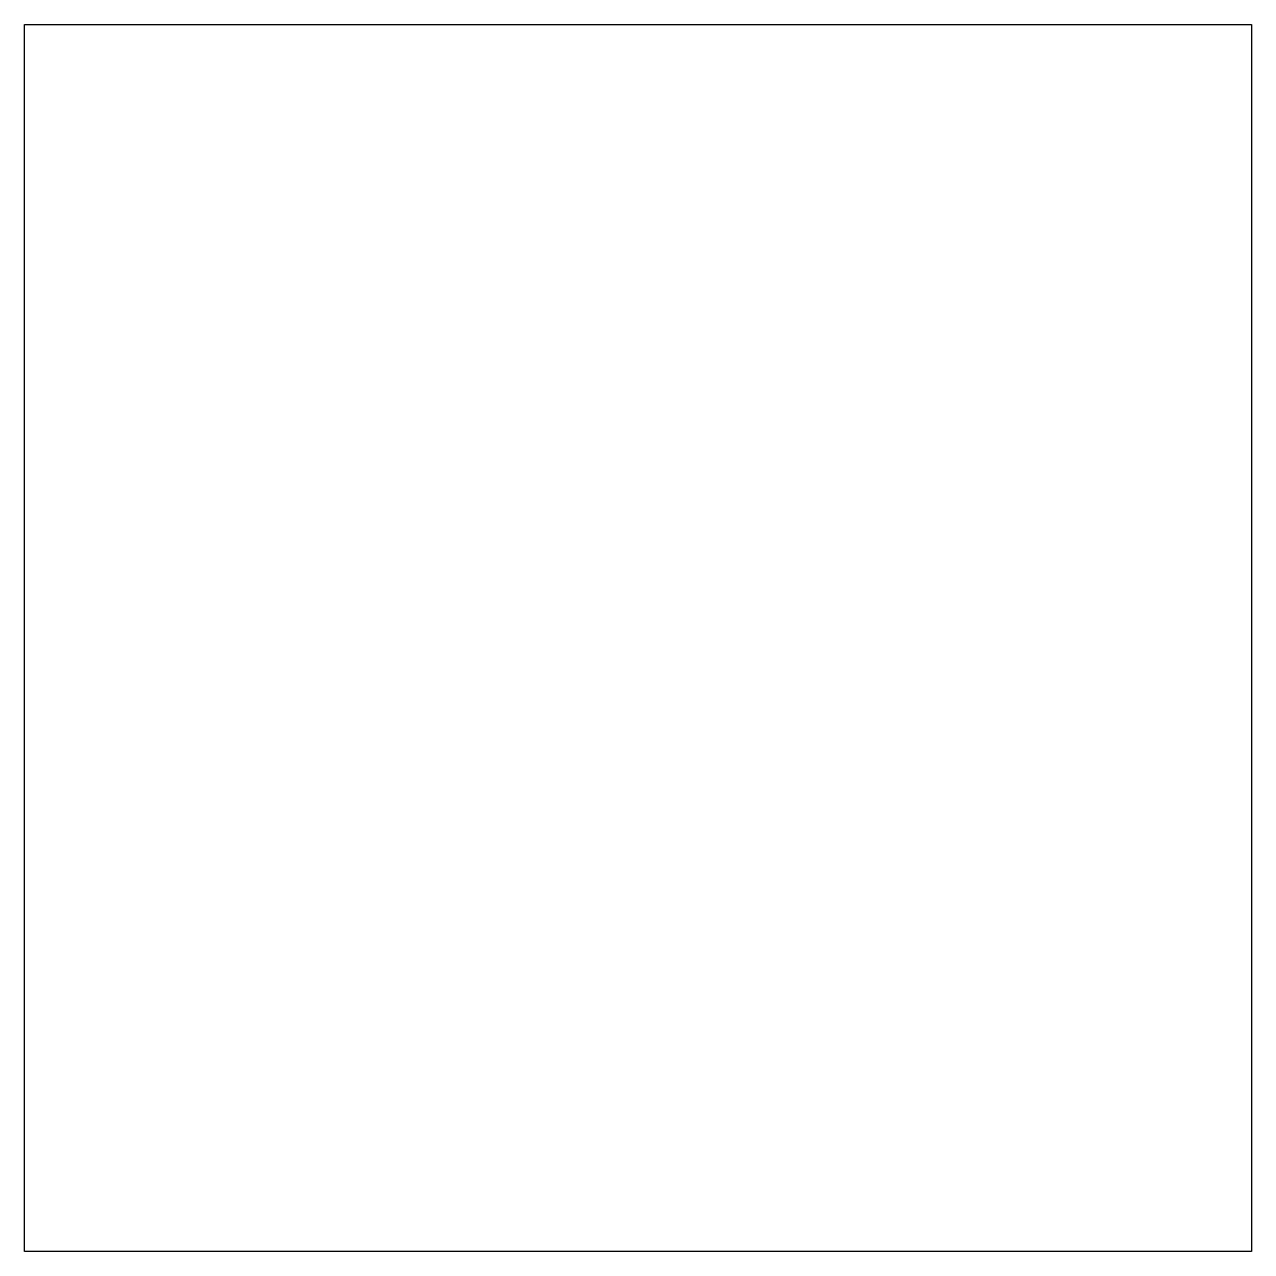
# Model space of a CAD drawing. Extents: x 145.3 to 160.3, y 209.2 to 224.2.
import ezdxf

# ---------------------------------------------------------------- set-up
doc = ezdxf.new("R2010")
doc.units = 0
doc.header["$LTSCALE"] = 15
doc.layers.get('0').update_dxf_attribs({"linetype": 'CONTINUOUS'})

msp = doc.modelspace()

# ---------------------------------------------------------------- linework, layer by layer
at = {"color": 0, "linetype": 'CONTINUOUS', "ltscale": 0.05}
msp.add_lwpolyline([(160.321, 224.22), (160.321, 209.22), (145.321, 209.22), (145.321, 224.22)], close=True, dxfattribs=at)

doc.saveas('drawing.dxf')
